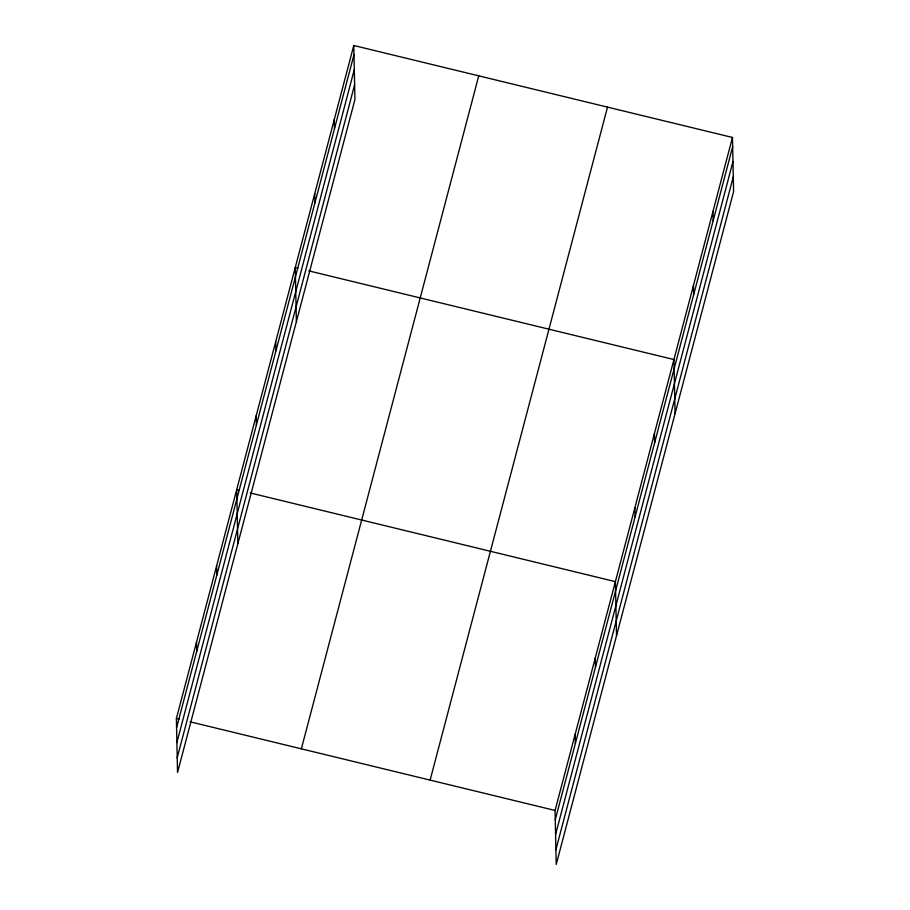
<?xml version="1.0" encoding="UTF-8"?>
<svg xmlns="http://www.w3.org/2000/svg" width="910" height="910" viewBox="0 0 910 910"><rect width="100%" height="100%" fill="white"/><g stroke="black" fill="none" stroke-linecap="round" stroke-linejoin="round"><path stroke-width="1.36" d="M353.785 45.5L354.923 99.543L177.53 772.533L176.392 718.479L353.785 45.5L732.47 137.467L733.608 191.521L556.215 864.5L555.077 810.457L732.47 137.467M176.585 727.738L353.979 54.748M176.893 742.514L354.297 69.535M177.222 757.746L354.616 84.766M301.358 748.839L478.751 75.849M430.111 780.109L607.505 107.118M555.271 819.705L732.664 146.726M555.578 834.493L732.982 161.502M555.896 849.724L733.301 176.733M297.968 268.245L295.25 267.586L296.376 321.628M308.831 270.884L673.935 359.552L675.061 413.606M239.421 490.331L236.714 489.671L237.84 543.714M250.295 492.97L615.387 581.638L616.525 635.681M176.392 718.479L179.111 719.139M189.974 721.778L555.077 810.457M712.962 211.495L713.156 220.755M693.443 285.524L693.636 294.783M654.415 433.581L654.609 442.84M634.907 507.609L635.1 516.869M595.288 657.907L595.481 667.166M575.188 734.188L575.382 743.436M334.277 119.528L334.471 128.776M314.758 193.557L314.951 202.805M275.73 341.614L275.935 350.862M256.222 415.642L256.415 424.89M216.603 565.94L216.796 575.188M196.503 642.21L196.696 651.458"/></g></svg>
